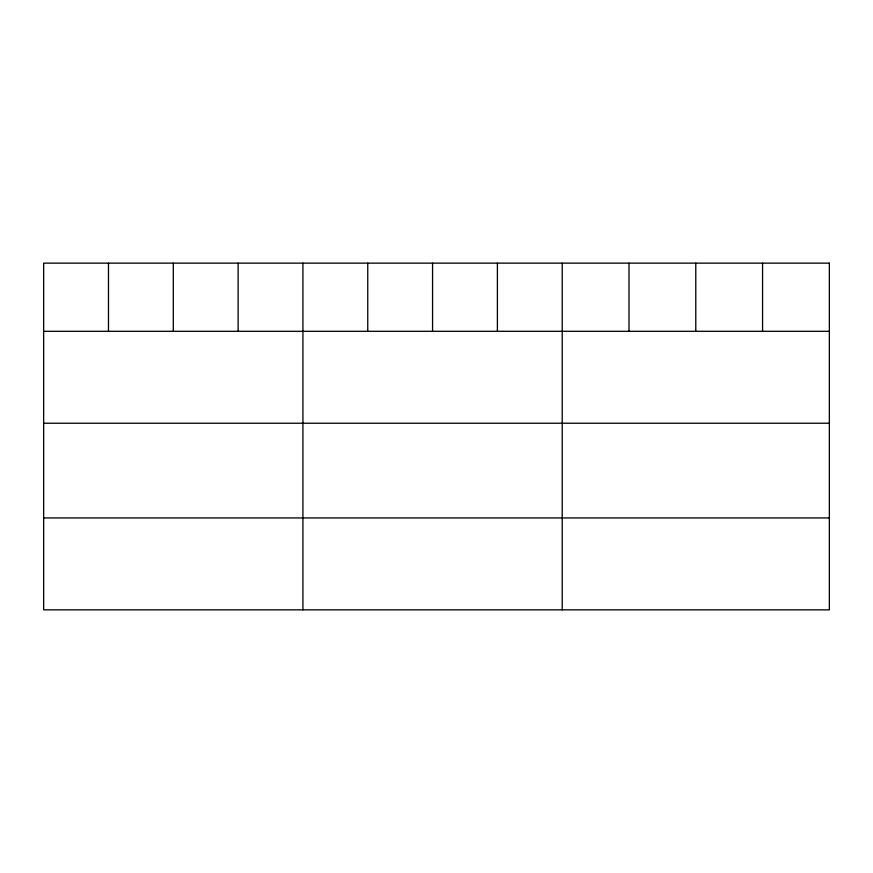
<?xml version="1.0" encoding="UTF-8"?>
<svg xmlns="http://www.w3.org/2000/svg" width="873" height="873" viewBox="0 0 873 873"><rect width="100%" height="100%" fill="white"/><g stroke="black" fill="none" stroke-linecap="round" stroke-linejoin="round"><path stroke-width="1.31" d="M43.65 331.304L829.35 331.304M43.65 423.23L829.35 423.23M43.65 517.94L829.35 517.94M762.566 263.144L762.566 331.304M695.781 263.144L695.781 331.304M628.996 263.144L628.996 331.304M562.212 263.144L562.212 609.856M497.392 263.144L497.392 331.304M432.572 263.144L432.572 331.304M367.751 263.144L367.751 331.304M302.931 263.144L302.931 609.856M238.111 263.144L238.111 331.304M173.291 263.144L173.291 331.304M108.47 263.144L108.47 331.304M829.35 263.144L43.65 263.144L43.65 609.856L829.35 609.856L829.35 263.144"/></g></svg>
